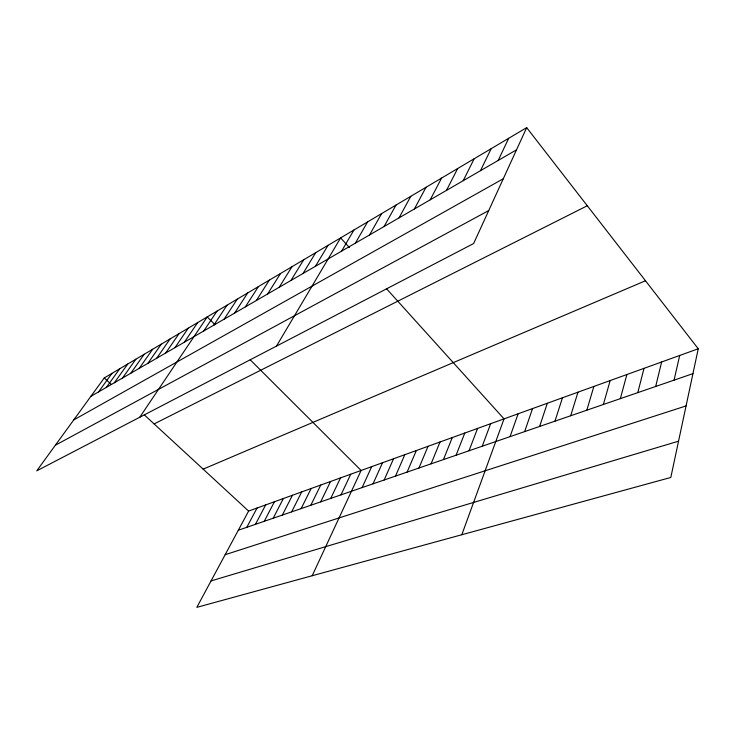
<?xml version="1.0" encoding="UTF-8"?>
<svg xmlns="http://www.w3.org/2000/svg" width="735" height="735" viewBox="0 0 735 735"><rect width="100%" height="100%" fill="white"/><g stroke="black" fill="none" stroke-linecap="round" stroke-linejoin="round"><path stroke-width="1.1" d="M698.25 348.767L670.807 477.465L196.824 607.358L248.623 511.073L698.25 348.767L526.683 127.642L104.26 377.937L36.75 470.841L473.634 243.533L526.683 127.642M674.059 380.151L679.691 355.464M655.675 386.481L661.629 361.987M637.778 392.646L644.025 368.336M620.349 398.646L626.881 374.528M603.371 404.498L610.169 380.565M586.824 410.194L593.871 386.445M570.691 415.753L577.976 392.187M554.962 421.173L562.468 397.782M539.619 426.456L547.327 403.249M524.643 431.61L532.553 408.577M510.035 436.645L518.129 413.787M461.81 534.74L504.035 418.877L386.628 288.837M482.233 446.219L490.658 423.7M469.013 450.775L477.585 428.422M456.077 455.231L464.796 433.044M443.435 459.586L452.282 437.555M431.059 463.849L440.035 441.974M418.95 468.02L428.046 446.31M407.107 472.1L416.313 450.546M395.503 476.096L404.81 454.689M384.148 480.01L393.556 458.759M373.022 483.841L382.522 462.738M362.125 487.59L371.708 466.642M312.191 575.744L361.115 470.464L250.212 359.81M498.229 160.414L508.666 138.318M340.985 494.875L350.724 474.222M330.722 498.404L340.544 477.897M480.469 170.695L491.173 148.681M320.671 501.867L330.548 481.499M310.804 505.267L320.754 485.036M463.234 180.681L474.176 158.751M301.139 508.602L311.135 488.509M291.648 511.863L301.708 491.917M446.485 190.383L457.657 168.535M282.341 515.07L292.447 495.252M273.2 518.221L283.361 498.532M264.242 521.308L274.44 501.757M430.223 199.801L441.606 178.045M255.44 524.34L265.675 504.917M246.795 527.317L257.066 508.023M414.411 208.96L425.997 187.296M399.041 217.863L410.801 196.3M384.093 226.518L396.018 205.065M369.549 234.943L381.621 213.591M355.382 243.147L367.601 221.897M341.591 251.131L353.939 229.991M276.479 346.112L340.627 237.883L349.41 247.612M315.453 266.272L328.021 245.352M303.059 273.457L315.719 252.638M290.959 280.467L303.711 259.749M279.153 287.302L291.988 266.704M267.623 293.982L280.531 273.484M256.359 300.505L269.341 280.118M245.361 306.872L258.408 286.604M234.612 313.101L247.713 292.934M224.111 319.183L237.258 299.136M213.839 325.127L227.023 305.19M203.797 330.943L217.018 311.116M139.76 417.25L207.233 316.923L215.024 324.705M184.366 342.207L197.651 322.601M174.958 347.655L188.27 328.159M165.743 352.984L179.083 333.598M156.73 358.211L170.079 338.936M147.9 363.32L161.268 344.155M139.255 368.327L152.632 349.272M130.784 373.233L144.17 354.288M122.488 378.047L135.874 359.204M114.348 382.76L127.734 364.027M106.373 387.373L119.759 368.75M98.554 391.902L111.931 373.389M90.883 396.349L516.54 149.811M73.748 419.924L503.282 178.752M55.364 445.226L488.729 210.55M154.12 423.92L587.293 205.754M203.154 469.141L645.486 280.761M238.305 530.238L692.949 373.637M225.14 554.714L686.058 405.931M211.046 580.916L678.543 441.175M104.26 377.937L111.288 384.423M144.336 414.898L248.623 511.073"/></g></svg>
